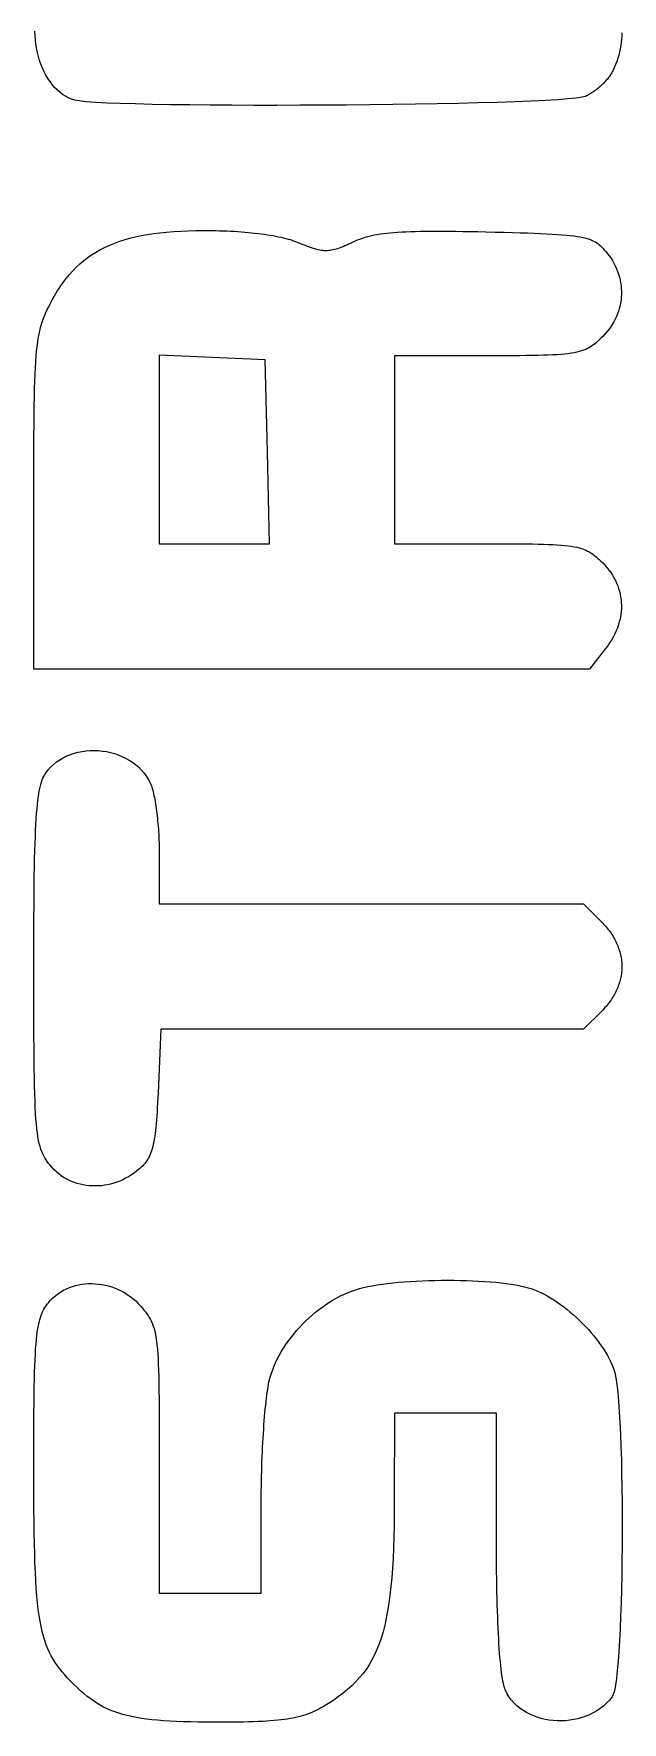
# Model space of a CAD drawing. Header units: millimetres. Extents: x 0 to 1730, y 0 to 300.
# Drawn here: x 662 to 680.1, y 135.5 to 187.6 of the extents above; entities that cross this region are included whole.
import ezdxf

# ---------------------------------------------------------------- set-up
doc = ezdxf.new("R2010")
doc.units = ezdxf.units.MM
doc.layers.add('Etch', color=1, linetype='CONTINUOUS', lineweight=0, true_color=0xff0000)

msp = doc.modelspace()

# ---------------------------------------------------------------- linework, layer by layer
at = {"layer": 'Etch'}
for p, q in [((662.003, 187.542), (661.999, 187.676)), ((680.084, 187.62), (680.083, 187.523)), ((662.013, 187.408), (662.003, 187.542)), ((662.029, 187.276), (662.013, 187.408)), ((662.05, 187.146), (662.029, 187.276)), ((662.077, 187.018), (662.05, 187.146)), ((680.016, 187.033), (679.991, 186.934)), ((680.038, 187.131), (680.016, 187.033)), ((680.055, 187.23), (680.038, 187.131)), ((680.068, 187.328), (680.055, 187.23)), ((680.077, 187.425), (680.068, 187.328)), ((680.083, 187.523), (680.077, 187.425)), ((662.108, 186.892), (662.077, 187.018)), ((662.145, 186.769), (662.108, 186.892)), ((662.187, 186.649), (662.145, 186.769)), ((662.233, 186.533), (662.187, 186.649)), ((662.285, 186.421), (662.233, 186.533)), ((679.851, 186.541), (679.805, 186.443)), ((679.892, 186.639), (679.851, 186.541)), ((679.929, 186.737), (679.892, 186.639)), ((679.962, 186.836), (679.929, 186.737)), ((679.991, 186.934), (679.962, 186.836)), ((662.341, 186.314), (662.285, 186.421)), ((662.401, 186.211), (662.341, 186.314)), ((662.466, 186.114), (662.401, 186.211)), ((662.535, 186.022), (662.466, 186.114)), ((662.608, 185.937), (662.535, 186.022)), ((679.44, 185.986), (679.41, 185.959)), ((679.47, 186.013), (679.44, 185.986)), ((679.499, 186.041), (679.47, 186.013)), ((679.527, 186.07), (679.499, 186.041)), ((679.554, 186.098), (679.527, 186.07)), ((679.581, 186.127), (679.554, 186.098)), ((679.607, 186.156), (679.581, 186.127)), ((679.632, 186.185), (679.607, 186.156)), ((679.656, 186.214), (679.632, 186.185)), ((679.679, 186.243), (679.656, 186.214)), ((679.701, 186.273), (679.679, 186.243)), ((679.721, 186.302), (679.701, 186.273)), ((679.741, 186.33), (679.721, 186.302)), ((679.759, 186.359), (679.741, 186.33)), ((679.776, 186.387), (679.759, 186.359)), ((679.791, 186.415), (679.776, 186.387)), ((679.805, 186.443), (679.791, 186.415)), ((679.805, 186.443), (679.805, 186.443)), ((662.685, 185.858), (662.608, 185.937)), ((662.766, 185.786), (662.685, 185.858)), ((662.851, 185.721), (662.766, 185.786)), ((662.939, 185.664), (662.851, 185.721)), ((663.031, 185.615), (662.939, 185.664)), ((663.126, 185.575), (663.031, 185.615)), ((663.225, 185.543), (663.126, 185.575)), ((663.364, 185.518), (663.225, 185.543)), ((663.58, 185.495), (663.364, 185.518)), ((663.866, 185.474), (663.58, 185.495)), ((664.218, 185.455), (663.866, 185.474)), ((676.244, 185.475), (675.663, 185.459)), ((676.785, 185.494), (676.244, 185.475)), ((677.279, 185.513), (676.785, 185.494)), ((677.721, 185.534), (677.279, 185.513)), ((678.105, 185.556), (677.721, 185.534)), ((678.427, 185.58), (678.105, 185.556)), ((678.682, 185.605), (678.427, 185.58)), ((678.862, 185.631), (678.682, 185.605)), ((678.965, 185.658), (678.862, 185.631)), ((678.996, 185.673), (678.965, 185.658)), ((679.028, 185.689), (678.996, 185.673)), ((679.06, 185.706), (679.028, 185.689)), ((679.092, 185.725), (679.06, 185.706)), ((679.125, 185.744), (679.092, 185.725)), ((679.157, 185.765), (679.125, 185.744)), ((679.189, 185.786), (679.157, 185.765)), ((679.222, 185.809), (679.189, 185.786)), ((679.254, 185.832), (679.222, 185.809)), ((679.286, 185.856), (679.254, 185.832)), ((679.318, 185.881), (679.286, 185.856)), ((679.349, 185.906), (679.318, 185.881)), ((679.38, 185.932), (679.349, 185.906)), ((679.41, 185.959), (679.38, 185.932)), ((664.63, 185.439), (664.218, 185.455)), ((665.097, 185.425), (664.63, 185.439)), ((665.613, 185.412), (665.097, 185.425)), ((666.173, 185.402), (665.613, 185.412)), ((666.773, 185.394), (666.173, 185.402)), ((667.405, 185.388), (666.773, 185.394)), ((668.066, 185.384), (667.405, 185.388)), ((668.749, 185.382), (668.066, 185.384)), ((669.45, 185.382), (668.749, 185.382)), ((670.163, 185.384), (669.45, 185.382)), ((670.883, 185.387), (670.163, 185.384)), ((671.604, 185.392), (670.883, 185.387)), ((672.322, 185.399), (671.604, 185.392)), ((673.03, 185.408), (672.322, 185.399)), ((673.723, 185.418), (673.03, 185.408)), ((674.397, 185.43), (673.723, 185.418)), ((675.045, 185.444), (674.397, 185.43)), ((675.663, 185.459), (675.045, 185.444)), ((664.918, 181.282), (665.092, 181.325)), ((665.092, 181.325), (665.272, 181.364)), ((665.272, 181.364), (665.458, 181.398)), ((665.458, 181.398), (665.652, 181.428)), ((665.652, 181.428), (665.852, 181.453)), ((665.852, 181.453), (666.059, 181.475)), ((666.059, 181.475), (666.273, 181.492)), ((666.273, 181.492), (666.495, 181.506)), ((666.495, 181.506), (666.725, 181.515)), ((666.725, 181.515), (666.962, 181.521)), ((666.962, 181.521), (667.207, 181.523)), ((667.207, 181.523), (667.329, 181.522)), ((667.329, 181.522), (667.45, 181.521)), ((667.45, 181.521), (667.569, 181.519)), ((667.569, 181.519), (667.688, 181.516)), ((667.688, 181.516), (667.804, 181.512)), ((667.804, 181.512), (667.92, 181.507)), ((667.92, 181.507), (668.034, 181.502)), ((668.034, 181.502), (668.146, 181.496)), ((668.146, 181.496), (668.256, 181.489)), ((668.256, 181.489), (668.365, 181.481)), ((668.365, 181.481), (668.472, 181.473)), ((668.472, 181.473), (668.577, 181.463)), ((668.577, 181.463), (668.68, 181.453)), ((668.68, 181.453), (668.78, 181.442)), ((668.78, 181.442), (668.879, 181.431)), ((668.879, 181.431), (668.976, 181.419)), ((668.976, 181.419), (669.07, 181.406)), ((669.07, 181.406), (669.162, 181.392)), ((669.162, 181.392), (669.252, 181.378)), ((669.252, 181.378), (669.339, 181.363)), ((669.339, 181.363), (669.423, 181.347)), ((669.423, 181.347), (669.505, 181.33)), ((669.505, 181.33), (669.584, 181.313)), ((669.584, 181.313), (669.661, 181.296)), ((669.661, 181.296), (669.735, 181.277)), ((672.076, 181.28), (672.147, 181.304)), ((672.147, 181.304), (672.221, 181.325)), ((672.221, 181.325), (672.298, 181.346)), ((672.298, 181.346), (672.378, 181.365)), ((672.378, 181.365), (672.461, 181.383)), ((672.461, 181.383), (672.549, 181.399)), ((672.549, 181.399), (672.641, 181.414)), ((672.641, 181.414), (672.737, 181.428)), ((672.737, 181.428), (672.839, 181.44)), ((672.839, 181.44), (672.946, 181.452)), ((672.946, 181.452), (673.058, 181.462)), ((673.058, 181.462), (673.177, 181.471)), ((673.177, 181.471), (673.302, 181.479)), ((673.302, 181.479), (673.433, 181.485)), ((673.433, 181.485), (673.571, 181.491)), ((673.571, 181.491), (673.717, 181.495)), ((673.717, 181.495), (673.87, 181.499)), ((673.87, 181.499), (674.032, 181.501)), ((674.032, 181.501), (674.201, 181.503)), ((674.201, 181.503), (674.379, 181.503)), ((674.379, 181.503), (674.567, 181.502)), ((674.567, 181.502), (674.763, 181.501)), ((674.763, 181.501), (674.969, 181.499)), ((674.969, 181.499), (675.185, 181.495)), ((675.185, 181.495), (675.411, 181.491)), ((675.411, 181.491), (675.648, 181.486)), ((675.648, 181.486), (675.896, 181.481)), ((675.896, 181.481), (676.187, 181.474)), ((676.187, 181.474), (676.46, 181.467)), ((676.46, 181.467), (676.717, 181.46)), ((676.717, 181.46), (676.957, 181.453)), ((676.957, 181.453), (677.182, 181.445)), ((677.182, 181.445), (677.391, 181.438)), ((677.391, 181.438), (677.587, 181.43)), ((677.587, 181.43), (677.768, 181.422)), ((677.768, 181.422), (677.937, 181.413)), ((677.937, 181.413), (678.093, 181.403)), ((678.093, 181.403), (678.238, 181.392)), ((678.238, 181.392), (678.371, 181.38)), ((678.371, 181.38), (678.494, 181.368)), ((678.494, 181.368), (678.607, 181.354)), ((678.607, 181.354), (678.71, 181.339)), ((678.71, 181.339), (678.805, 181.322)), ((678.805, 181.322), (678.892, 181.304)), ((678.892, 181.304), (678.972, 181.285)), ((663.739, 180.766), (663.868, 180.848)), ((663.868, 180.848), (664.001, 180.925)), ((664.001, 180.925), (664.14, 180.997)), ((664.14, 180.997), (664.284, 181.063)), ((664.284, 181.063), (664.434, 181.125)), ((664.434, 181.125), (664.59, 181.182)), ((664.59, 181.182), (664.751, 181.234)), ((664.751, 181.234), (664.918, 181.282)), ((669.735, 181.277), (669.805, 181.258)), ((669.805, 181.258), (669.873, 181.239)), ((669.873, 181.239), (669.938, 181.218)), ((669.938, 181.218), (669.999, 181.197)), ((669.999, 181.197), (670.058, 181.176)), ((670.058, 181.176), (670.113, 181.154)), ((670.113, 181.154), (670.188, 181.123)), ((670.188, 181.123), (670.26, 181.094)), ((670.26, 181.094), (670.328, 181.067)), ((670.328, 181.067), (670.392, 181.042)), ((670.392, 181.042), (670.454, 181.019)), ((670.454, 181.019), (670.513, 180.998)), ((670.513, 180.998), (670.57, 180.98)), ((670.57, 180.98), (670.624, 180.963)), ((670.624, 180.963), (670.677, 180.949)), ((670.677, 180.949), (670.727, 180.937)), ((670.727, 180.937), (670.776, 180.926)), ((670.776, 180.926), (670.824, 180.918)), ((670.824, 180.918), (670.871, 180.913)), ((670.871, 180.913), (670.917, 180.909)), ((670.917, 180.909), (670.962, 180.907)), ((670.962, 180.907), (671.007, 180.908)), ((671.007, 180.908), (671.052, 180.91)), ((671.052, 180.91), (671.097, 180.915)), ((671.097, 180.915), (671.143, 180.922)), ((671.143, 180.922), (671.189, 180.931)), ((671.189, 180.931), (671.237, 180.942)), ((671.237, 180.942), (671.285, 180.955)), ((671.285, 180.955), (671.335, 180.971)), ((671.335, 180.971), (671.386, 180.989)), ((671.386, 180.989), (671.439, 181.008)), ((671.439, 181.008), (671.495, 181.03)), ((671.495, 181.03), (671.552, 181.054)), ((671.552, 181.054), (671.613, 181.081)), ((671.613, 181.081), (671.676, 181.109)), ((671.676, 181.109), (671.742, 181.14)), ((671.742, 181.14), (671.811, 181.172)), ((671.811, 181.172), (671.875, 181.202)), ((671.875, 181.202), (671.94, 181.229)), ((671.94, 181.229), (672.007, 181.256)), ((672.007, 181.256), (672.076, 181.28)), ((678.972, 181.285), (679.045, 181.263)), ((679.045, 181.263), (679.112, 181.24)), ((679.112, 181.24), (679.173, 181.215)), ((679.173, 181.215), (679.23, 181.187)), ((679.23, 181.187), (679.282, 181.158)), ((679.282, 181.158), (679.331, 181.126)), ((679.331, 181.126), (679.377, 181.092)), ((679.377, 181.092), (679.421, 181.056)), ((679.421, 181.056), (679.463, 181.017)), ((679.463, 181.017), (679.504, 180.975)), ((679.504, 180.975), (679.544, 180.93)), ((679.544, 180.93), (679.585, 180.882)), ((679.585, 180.882), (679.627, 180.831)), ((679.627, 180.831), (679.687, 180.754)), ((663.062, 180.164), (663.164, 180.278)), ((663.164, 180.278), (663.271, 180.387)), ((663.271, 180.387), (663.381, 180.49)), ((663.381, 180.49), (663.496, 180.587)), ((663.496, 180.587), (663.615, 180.679)), ((663.615, 180.679), (663.739, 180.766)), ((679.687, 180.754), (679.742, 180.674)), ((679.742, 180.674), (679.794, 180.594)), ((679.794, 180.594), (679.841, 180.512)), ((679.841, 180.512), (679.883, 180.428)), ((679.883, 180.428), (679.922, 180.344)), ((679.922, 180.344), (679.956, 180.259)), ((679.956, 180.259), (679.985, 180.172)), ((662.689, 179.65), (662.777, 179.787)), ((662.777, 179.787), (662.869, 179.919)), ((662.869, 179.919), (662.964, 180.044)), ((662.964, 180.044), (663.062, 180.164)), ((679.985, 180.172), (680.011, 180.086)), ((680.011, 180.086), (680.032, 179.998)), ((680.032, 179.998), (680.049, 179.91)), ((680.049, 179.91), (680.061, 179.822)), ((680.061, 179.822), (680.069, 179.734)), ((680.069, 179.734), (680.074, 179.645)), ((662.426, 179.171), (662.473, 179.263)), ((662.473, 179.263), (662.522, 179.358)), ((662.522, 179.358), (662.604, 179.507)), ((662.604, 179.507), (662.689, 179.65)), ((680.047, 179.293), (680.03, 179.206)), ((680.06, 179.38), (680.047, 179.293)), ((680.069, 179.468), (680.06, 179.38)), ((680.073, 179.557), (680.069, 179.468)), ((680.074, 179.645), (680.073, 179.557)), ((662.204, 178.632), (662.235, 178.726)), ((662.235, 178.726), (662.268, 178.817)), ((662.268, 178.817), (662.303, 178.906)), ((662.303, 178.906), (662.341, 178.994)), ((662.341, 178.994), (662.382, 179.082)), ((662.382, 179.082), (662.426, 179.171)), ((679.838, 178.702), (679.791, 178.623)), ((679.88, 178.783), (679.838, 178.702)), ((679.919, 178.866), (679.88, 178.783)), ((679.953, 178.949), (679.919, 178.866)), ((679.983, 179.034), (679.953, 178.949)), ((680.008, 179.12), (679.983, 179.034)), ((680.03, 179.206), (680.008, 179.12)), ((662.086, 178.078), (662.105, 178.204)), ((662.105, 178.204), (662.127, 178.321)), ((662.127, 178.321), (662.15, 178.431)), ((662.15, 178.431), (662.176, 178.534)), ((662.176, 178.534), (662.204, 178.632)), ((679.441, 178.197), (679.39, 178.147)), ((679.495, 178.25), (679.441, 178.197)), ((679.562, 178.32), (679.495, 178.25)), ((679.626, 178.393), (679.562, 178.32)), ((679.685, 178.468), (679.626, 178.393)), ((679.74, 178.544), (679.685, 178.468)), ((679.791, 178.623), (679.74, 178.544)), ((662.038, 177.641), (662.052, 177.798)), ((662.052, 177.798), (662.068, 177.944)), ((662.068, 177.944), (662.086, 178.078)), ((667.463, 177.607), (665.832, 177.679)), ((665.832, 177.679), (665.832, 174.768)), ((675.991, 177.657), (673.081, 177.657)), ((673.081, 177.657), (673.081, 174.757)), ((676.251, 177.657), (675.991, 177.657)), ((676.495, 177.657), (676.251, 177.657)), ((676.725, 177.658), (676.495, 177.657)), ((676.939, 177.659), (676.725, 177.658)), ((677.14, 177.661), (676.939, 177.659)), ((677.328, 177.664), (677.14, 177.661)), ((677.504, 177.667), (677.328, 177.664)), ((677.667, 177.671), (677.504, 177.667)), ((677.819, 177.676), (677.667, 177.671)), ((677.96, 177.683), (677.819, 177.676)), ((678.091, 177.69), (677.96, 177.683)), ((678.212, 177.699), (678.091, 177.69)), ((678.324, 177.709), (678.212, 177.699)), ((678.428, 177.721), (678.324, 177.709)), ((678.524, 177.734), (678.428, 177.721)), ((678.613, 177.749), (678.524, 177.734)), ((678.695, 177.766), (678.613, 177.749)), ((678.772, 177.785), (678.695, 177.766)), ((678.843, 177.806), (678.772, 177.785)), ((678.909, 177.829), (678.843, 177.806)), ((678.971, 177.854), (678.909, 177.829)), ((679.03, 177.881), (678.971, 177.854)), ((679.085, 177.911), (679.03, 177.881)), ((679.138, 177.944), (679.085, 177.911)), ((679.19, 177.979), (679.138, 177.944)), ((679.24, 178.016), (679.19, 177.979)), ((679.29, 178.057), (679.24, 178.016)), ((679.339, 178.101), (679.29, 178.057)), ((679.39, 178.147), (679.339, 178.101)), ((662.005, 177.088), (662.015, 177.287)), ((662.015, 177.287), (662.026, 177.471)), ((662.026, 177.471), (662.038, 177.641)), ((669.094, 177.536), (667.463, 177.607)), ((667.463, 177.607), (667.463, 177.607)), ((669.162, 174.697), (669.094, 177.536)), ((661.984, 176.392), (661.99, 176.642)), ((661.99, 176.642), (661.997, 176.873)), ((661.997, 176.873), (662.005, 177.088)), ((661.975, 175.833), (661.979, 176.123)), ((661.979, 176.123), (661.984, 176.392)), ((661.972, 175.522), (661.975, 175.833)), ((661.968, 174.832), (661.97, 175.189)), ((661.97, 175.189), (661.972, 175.522)), ((661.967, 174.451), (661.968, 174.832)), ((665.832, 174.768), (665.832, 171.858)), ((669.23, 171.858), (669.162, 174.697)), ((673.081, 174.757), (673.081, 171.858)), ((661.966, 174.044), (661.967, 174.451)), ((661.966, 173.61), (661.966, 174.044)), ((661.966, 173.149), (661.966, 173.61)), ((661.966, 167.992), (661.966, 173.149)), ((665.832, 171.858), (667.531, 171.858)), ((667.531, 171.858), (669.23, 171.858)), ((673.081, 171.858), (675.991, 171.858)), ((675.991, 171.858), (676.251, 171.858)), ((676.251, 171.858), (676.495, 171.857)), ((676.495, 171.857), (676.725, 171.856)), ((676.725, 171.856), (676.939, 171.855)), ((676.939, 171.855), (677.14, 171.853)), ((677.14, 171.853), (677.328, 171.851)), ((677.328, 171.851), (677.504, 171.847)), ((677.504, 171.847), (677.667, 171.843)), ((677.667, 171.843), (677.819, 171.838)), ((677.819, 171.838), (677.96, 171.832)), ((677.96, 171.832), (678.091, 171.824)), ((678.091, 171.824), (678.212, 171.815)), ((678.212, 171.815), (678.324, 171.805)), ((678.324, 171.805), (678.428, 171.793)), ((678.428, 171.793), (678.524, 171.78)), ((678.524, 171.78), (678.613, 171.765)), ((678.613, 171.765), (678.695, 171.748)), ((678.695, 171.748), (678.772, 171.729)), ((678.772, 171.729), (678.843, 171.708)), ((678.843, 171.708), (678.909, 171.685)), ((678.909, 171.685), (678.971, 171.66)), ((678.971, 171.66), (679.03, 171.633)), ((679.03, 171.633), (679.085, 171.603)), ((679.085, 171.603), (679.138, 171.571)), ((679.138, 171.571), (679.19, 171.536)), ((679.19, 171.536), (679.24, 171.498)), ((679.24, 171.498), (679.29, 171.457)), ((679.29, 171.457), (679.339, 171.414)), ((679.339, 171.414), (679.39, 171.367)), ((679.39, 171.367), (679.441, 171.317)), ((679.441, 171.317), (679.495, 171.265)), ((679.495, 171.265), (679.564, 171.193)), ((679.564, 171.193), (679.628, 171.119)), ((679.628, 171.119), (679.688, 171.043)), ((679.688, 171.043), (679.744, 170.966)), ((679.744, 170.966), (679.795, 170.888)), ((679.795, 170.888), (679.842, 170.808)), ((679.842, 170.808), (679.885, 170.726)), ((679.885, 170.726), (679.923, 170.644)), ((679.923, 170.644), (679.957, 170.56)), ((679.957, 170.56), (679.987, 170.475)), ((679.987, 170.475), (680.012, 170.389)), ((680.012, 170.389), (680.032, 170.303)), ((680.032, 170.303), (680.049, 170.215)), ((680.049, 170.215), (680.061, 170.127)), ((680.061, 170.127), (680.068, 170.039)), ((680.07, 169.861), (680.064, 169.771)), ((680.068, 170.039), (680.071, 169.95)), ((680.071, 169.95), (680.07, 169.861)), ((679.969, 169.323), (679.937, 169.234)), ((679.997, 169.412), (679.969, 169.323)), ((680.021, 169.502), (679.997, 169.412)), ((680.04, 169.592), (680.021, 169.502)), ((680.054, 169.681), (680.04, 169.592)), ((680.064, 169.771), (680.054, 169.681)), ((679.709, 168.797), (679.65, 168.712)), ((679.764, 168.883), (679.709, 168.797)), ((679.814, 168.97), (679.764, 168.883)), ((679.859, 169.057), (679.814, 168.97)), ((679.901, 169.145), (679.859, 169.057)), ((679.937, 169.234), (679.901, 169.145)), ((679.587, 168.628), (679.086, 167.992)), ((679.65, 168.712), (679.587, 168.628)), ((679.587, 168.628), (679.587, 168.628)), ((670.526, 167.992), (661.966, 167.992)), ((679.086, 167.992), (670.526, 167.992)), ((662.668, 165.124), (662.769, 165.193)), ((662.769, 165.193), (662.875, 165.255)), ((662.875, 165.255), (662.985, 165.309)), ((662.985, 165.309), (663.099, 165.355)), ((663.099, 165.355), (663.215, 165.394)), ((663.215, 165.394), (663.335, 165.426)), ((663.335, 165.426), (663.457, 165.45)), ((663.457, 165.45), (663.58, 165.467)), ((663.58, 165.467), (663.705, 165.477)), ((663.705, 165.477), (663.83, 165.479)), ((663.83, 165.479), (663.956, 165.474)), ((663.956, 165.474), (664.081, 165.462)), ((664.081, 165.462), (664.205, 165.443)), ((664.205, 165.443), (664.328, 165.417)), ((664.328, 165.417), (664.449, 165.384)), ((664.449, 165.384), (664.567, 165.344)), ((664.567, 165.344), (664.682, 165.297)), ((664.682, 165.297), (664.794, 165.244)), ((664.794, 165.244), (664.902, 165.183)), ((664.902, 165.183), (665.006, 165.116)), ((662.222, 164.568), (662.245, 164.627)), ((662.245, 164.627), (662.27, 164.679)), ((662.27, 164.679), (662.295, 164.727)), ((662.295, 164.727), (662.323, 164.769)), ((662.323, 164.769), (662.399, 164.869)), ((662.399, 164.869), (662.483, 164.962)), ((662.483, 164.962), (662.573, 165.047)), ((662.573, 165.047), (662.668, 165.124)), ((665.006, 165.116), (665.104, 165.042)), ((665.104, 165.042), (665.197, 164.961)), ((665.197, 164.961), (665.283, 164.874)), ((665.283, 164.874), (665.363, 164.78)), ((665.363, 164.78), (665.436, 164.68)), ((665.436, 164.68), (665.502, 164.573)), ((662.107, 164.058), (662.123, 164.164)), ((662.123, 164.164), (662.141, 164.261)), ((662.141, 164.261), (662.159, 164.349)), ((662.159, 164.349), (662.179, 164.43)), ((662.179, 164.43), (662.199, 164.502)), ((662.199, 164.502), (662.222, 164.568)), ((665.502, 164.573), (665.559, 164.46)), ((665.559, 164.46), (665.573, 164.426)), ((665.573, 164.426), (665.588, 164.389)), ((665.588, 164.389), (665.602, 164.347)), ((665.602, 164.347), (665.616, 164.302)), ((665.616, 164.302), (665.629, 164.254)), ((665.629, 164.254), (665.642, 164.202)), ((665.642, 164.202), (665.655, 164.148)), ((665.655, 164.148), (665.668, 164.09)), ((662.052, 163.531), (662.065, 163.679)), ((662.065, 163.679), (662.078, 163.816)), ((662.078, 163.816), (662.092, 163.942)), ((662.092, 163.942), (662.107, 164.058)), ((665.668, 164.09), (665.681, 164.03)), ((665.681, 164.03), (665.693, 163.966)), ((665.693, 163.966), (665.704, 163.901)), ((665.704, 163.901), (665.716, 163.833)), ((665.716, 163.833), (665.726, 163.763)), ((665.726, 163.763), (665.737, 163.691)), ((665.737, 163.691), (665.747, 163.617)), ((665.747, 163.617), (665.757, 163.541)), ((662.022, 163.014), (662.031, 163.199)), ((662.031, 163.199), (662.041, 163.371)), ((662.041, 163.371), (662.052, 163.531)), ((665.757, 163.541), (665.766, 163.464)), ((665.766, 163.464), (665.774, 163.385)), ((665.774, 163.385), (665.782, 163.305)), ((665.782, 163.305), (665.79, 163.224)), ((665.79, 163.224), (665.797, 163.142)), ((665.797, 163.142), (665.803, 163.059)), ((665.803, 163.059), (665.809, 162.976)), ((661.998, 162.377), (662.005, 162.604)), ((662.005, 162.604), (662.013, 162.816)), ((662.013, 162.816), (662.022, 163.014)), ((665.809, 162.976), (665.814, 162.892)), ((665.814, 162.892), (665.819, 162.807)), ((665.819, 162.807), (665.823, 162.723)), ((665.823, 162.723), (665.826, 162.638)), ((665.826, 162.638), (665.829, 162.554)), ((665.829, 162.554), (665.83, 162.469)), ((661.987, 161.879), (661.992, 162.136)), ((661.992, 162.136), (661.998, 162.377)), ((665.83, 162.469), (665.832, 162.385)), ((665.832, 162.385), (665.832, 162.302)), ((665.832, 162.302), (665.832, 160.743)), ((661.978, 161.317), (661.982, 161.606)), ((661.982, 161.606), (661.987, 161.879)), ((661.972, 160.687), (661.975, 161.011)), ((661.975, 161.011), (661.978, 161.317)), ((661.97, 160.346), (661.972, 160.687)), ((665.832, 160.743), (672.367, 160.743)), ((672.367, 160.743), (678.902, 160.743)), ((678.902, 160.743), (679.495, 160.15)), ((661.967, 159.606), (661.968, 159.985)), ((661.968, 159.985), (661.97, 160.346)), ((679.495, 160.15), (679.531, 160.113)), ((679.531, 160.113), (679.565, 160.076)), ((679.565, 160.076), (679.599, 160.038)), ((679.599, 160.038), (679.632, 159.999)), ((679.632, 159.999), (679.663, 159.96)), ((679.663, 159.96), (679.694, 159.92)), ((661.966, 159.207), (661.967, 159.606)), ((679.694, 159.92), (679.724, 159.88)), ((679.724, 159.88), (679.752, 159.839)), ((679.752, 159.839), (679.78, 159.797)), ((679.78, 159.797), (679.806, 159.755)), ((679.806, 159.755), (679.831, 159.712)), ((679.831, 159.712), (679.856, 159.669)), ((679.856, 159.669), (679.879, 159.626)), ((679.879, 159.626), (679.901, 159.582)), ((679.901, 159.582), (679.922, 159.538)), ((679.922, 159.538), (679.941, 159.494)), ((679.941, 159.494), (679.96, 159.449)), ((679.96, 159.449), (679.977, 159.404)), ((661.966, 158.789), (661.966, 159.207)), ((679.977, 159.404), (679.993, 159.359)), ((679.993, 159.359), (680.008, 159.314)), ((680.008, 159.314), (680.022, 159.268)), ((680.022, 159.268), (680.034, 159.222)), ((680.034, 159.222), (680.045, 159.177)), ((680.045, 159.177), (680.055, 159.131)), ((680.055, 159.131), (680.064, 159.085)), ((680.064, 159.085), (680.071, 159.039)), ((680.071, 159.039), (680.077, 158.993)), ((680.077, 158.993), (680.082, 158.947)), ((680.082, 158.947), (680.085, 158.901)), ((680.085, 158.901), (680.087, 158.855)), ((661.966, 158.303), (661.966, 158.789)), ((680.034, 158.397), (680.022, 158.351)), ((680.045, 158.443), (680.034, 158.397)), ((680.055, 158.489), (680.045, 158.443)), ((680.064, 158.535), (680.055, 158.489)), ((680.071, 158.581), (680.064, 158.535)), ((680.077, 158.627), (680.071, 158.581)), ((680.082, 158.673), (680.077, 158.627)), ((680.085, 158.718), (680.082, 158.673)), ((680.087, 158.764), (680.085, 158.718)), ((680.087, 158.855), (680.088, 158.81)), ((680.088, 158.81), (680.087, 158.764)), ((661.966, 157.847), (661.966, 158.303)), ((679.806, 157.865), (679.78, 157.823)), ((679.831, 157.907), (679.806, 157.865)), ((679.856, 157.95), (679.831, 157.907)), ((679.879, 157.994), (679.856, 157.95)), ((679.901, 158.037), (679.879, 157.994)), ((679.922, 158.081), (679.901, 158.037)), ((679.941, 158.126), (679.922, 158.081)), ((679.96, 158.17), (679.941, 158.126)), ((679.977, 158.215), (679.96, 158.17)), ((679.993, 158.261), (679.977, 158.215)), ((680.008, 158.306), (679.993, 158.261)), ((680.022, 158.351), (680.008, 158.306)), ((661.967, 157.419), (661.966, 157.847)), ((661.968, 157.018), (661.967, 157.419)), ((679.495, 157.47), (678.902, 156.877)), ((679.531, 157.506), (679.495, 157.47)), ((679.495, 157.47), (679.495, 157.47)), ((679.565, 157.544), (679.531, 157.506)), ((679.599, 157.582), (679.565, 157.544)), ((679.632, 157.62), (679.599, 157.582)), ((679.663, 157.66), (679.632, 157.62)), ((679.694, 157.7), (679.663, 157.66)), ((679.724, 157.74), (679.694, 157.7)), ((679.752, 157.781), (679.724, 157.74)), ((679.78, 157.823), (679.752, 157.781)), ((661.97, 156.643), (661.968, 157.018)), ((665.883, 156.877), (665.794, 154.92)), ((672.392, 156.877), (665.883, 156.877)), ((678.902, 156.877), (672.392, 156.877)), ((661.972, 156.293), (661.97, 156.643)), ((661.975, 155.967), (661.972, 156.293)), ((661.979, 155.665), (661.975, 155.967)), ((661.983, 155.384), (661.979, 155.665)), ((661.989, 155.124), (661.983, 155.384)), ((661.995, 154.884), (661.989, 155.124)), ((662.003, 154.662), (661.995, 154.884)), ((665.787, 154.76), (665.779, 154.607)), ((665.794, 154.92), (665.787, 154.76)), ((662.011, 154.459), (662.003, 154.662)), ((662.021, 154.272), (662.011, 154.459)), ((662.033, 154.102), (662.021, 154.272)), ((665.763, 154.327), (665.755, 154.198)), ((665.771, 154.463), (665.763, 154.327)), ((665.779, 154.607), (665.771, 154.463)), ((662.046, 153.946), (662.033, 154.102)), ((662.06, 153.804), (662.046, 153.946)), ((662.076, 153.674), (662.06, 153.804)), ((665.715, 153.752), (665.704, 153.656)), ((665.726, 153.854), (665.715, 153.752)), ((665.736, 153.962), (665.726, 153.854)), ((665.746, 154.077), (665.736, 153.962)), ((665.755, 154.198), (665.746, 154.077)), ((662.093, 153.556), (662.076, 153.674)), ((662.113, 153.449), (662.093, 153.556)), ((662.134, 153.352), (662.113, 153.449)), ((662.157, 153.263), (662.134, 153.352)), ((662.182, 153.181), (662.157, 153.263)), ((662.21, 153.107), (662.182, 153.181)), ((665.613, 153.191), (665.594, 153.129)), ((665.631, 153.257), (665.613, 153.191)), ((665.648, 153.327), (665.631, 153.257)), ((665.663, 153.402), (665.648, 153.327)), ((665.678, 153.481), (665.663, 153.402)), ((665.691, 153.566), (665.678, 153.481)), ((665.704, 153.656), (665.691, 153.566)), ((662.239, 153.037), (662.21, 153.107)), ((662.271, 152.973), (662.239, 153.037)), ((662.305, 152.912), (662.271, 152.973)), ((662.342, 152.853), (662.305, 152.912)), ((662.381, 152.795), (662.342, 152.853)), ((662.422, 152.739), (662.381, 152.795)), ((662.467, 152.681), (662.422, 152.739)), ((662.528, 152.608), (662.467, 152.681)), ((665.31, 152.658), (665.27, 152.619)), ((665.347, 152.697), (665.31, 152.658)), ((665.382, 152.737), (665.347, 152.697)), ((665.415, 152.779), (665.382, 152.737)), ((665.446, 152.822), (665.415, 152.779)), ((665.475, 152.866), (665.446, 152.822)), ((665.502, 152.913), (665.475, 152.866)), ((665.527, 152.963), (665.502, 152.913)), ((665.551, 153.015), (665.527, 152.963)), ((665.573, 153.07), (665.551, 153.015)), ((665.594, 153.129), (665.573, 153.07)), ((662.592, 152.539), (662.528, 152.608)), ((662.661, 152.475), (662.592, 152.539)), ((662.732, 152.415), (662.661, 152.475)), ((662.806, 152.359), (662.732, 152.415)), ((662.883, 152.308), (662.806, 152.359)), ((662.963, 152.261), (662.883, 152.308)), ((663.045, 152.219), (662.963, 152.261)), ((663.129, 152.181), (663.045, 152.219)), ((663.215, 152.148), (663.129, 152.181)), ((663.303, 152.119), (663.215, 152.148)), ((663.393, 152.095), (663.303, 152.119)), ((664.428, 152.127), (664.334, 152.102)), ((664.522, 152.158), (664.428, 152.127)), ((664.614, 152.193), (664.522, 152.158)), ((664.705, 152.233), (664.614, 152.193)), ((664.795, 152.278), (664.705, 152.233)), ((664.884, 152.327), (664.795, 152.278)), ((664.971, 152.381), (664.884, 152.327)), ((665.055, 152.44), (664.971, 152.381)), ((665.138, 152.504), (665.055, 152.44)), ((665.184, 152.542), (665.138, 152.504)), ((665.229, 152.581), (665.184, 152.542)), ((665.27, 152.619), (665.229, 152.581)), ((663.484, 152.075), (663.393, 152.095)), ((663.576, 152.06), (663.484, 152.075)), ((663.669, 152.049), (663.576, 152.06)), ((663.763, 152.043), (663.669, 152.049)), ((663.858, 152.041), (663.763, 152.043)), ((663.953, 152.044), (663.858, 152.041)), ((664.048, 152.051), (663.953, 152.044)), ((664.144, 152.063), (664.048, 152.051)), ((664.239, 152.08), (664.144, 152.063)), ((664.334, 152.102), (664.239, 152.08)), ((663.349, 148.992), (663.449, 149.009)), ((663.449, 149.009), (663.55, 149.021)), ((663.55, 149.021), (663.652, 149.028)), ((663.652, 149.028), (663.754, 149.029)), ((663.754, 149.029), (663.857, 149.026)), ((663.857, 149.026), (663.96, 149.016)), ((663.96, 149.016), (664.063, 149.002)), ((664.063, 149.002), (664.166, 148.982)), ((672.541, 148.989), (672.696, 149.012)), ((672.696, 149.012), (672.858, 149.033)), ((672.858, 149.033), (673.026, 149.052)), ((673.026, 149.052), (673.201, 149.069)), ((673.201, 149.069), (673.38, 149.084)), ((673.38, 149.084), (673.563, 149.097)), ((673.563, 149.097), (673.75, 149.108)), ((673.75, 149.108), (673.94, 149.117)), ((673.94, 149.117), (674.133, 149.124)), ((674.133, 149.124), (674.326, 149.129)), ((674.326, 149.129), (674.521, 149.132)), ((674.521, 149.132), (674.716, 149.133)), ((674.716, 149.133), (674.911, 149.132)), ((674.911, 149.132), (675.104, 149.129)), ((675.104, 149.129), (675.295, 149.124)), ((675.295, 149.124), (675.484, 149.117)), ((675.484, 149.117), (675.67, 149.108)), ((675.67, 149.108), (675.852, 149.097)), ((675.852, 149.097), (676.029, 149.084)), ((676.029, 149.084), (676.201, 149.069)), ((676.201, 149.069), (676.367, 149.051)), ((676.367, 149.051), (676.526, 149.032)), ((676.526, 149.032), (676.678, 149.01)), ((676.678, 149.01), (676.822, 148.987)), ((662.418, 148.441), (662.485, 148.519)), ((662.485, 148.519), (662.557, 148.591)), ((662.557, 148.591), (662.632, 148.657)), ((662.632, 148.657), (662.711, 148.718)), ((662.711, 148.718), (662.794, 148.773)), ((662.794, 148.773), (662.88, 148.823)), ((662.88, 148.823), (662.969, 148.868)), ((662.969, 148.868), (663.061, 148.907)), ((663.061, 148.907), (663.155, 148.94)), ((663.155, 148.94), (663.251, 148.969)), ((663.251, 148.969), (663.349, 148.992)), ((664.166, 148.982), (664.267, 148.957)), ((664.267, 148.957), (664.368, 148.926)), ((664.368, 148.926), (664.468, 148.891)), ((664.468, 148.891), (664.566, 148.85)), ((664.566, 148.85), (664.662, 148.804)), ((664.662, 148.804), (664.756, 148.752)), ((664.756, 148.752), (664.847, 148.695)), ((664.847, 148.695), (664.936, 148.634)), ((664.936, 148.634), (665.022, 148.566)), ((665.022, 148.566), (665.105, 148.494)), ((665.105, 148.494), (665.184, 148.417)), ((671.077, 148.456), (671.19, 148.525)), ((671.19, 148.525), (671.304, 148.589)), ((671.304, 148.589), (671.419, 148.649)), ((671.419, 148.649), (671.535, 148.704)), ((671.535, 148.704), (671.651, 148.755)), ((671.651, 148.755), (671.769, 148.801)), ((671.769, 148.801), (671.887, 148.841)), ((671.887, 148.841), (672.005, 148.877)), ((672.005, 148.877), (672.125, 148.908)), ((672.125, 148.908), (672.255, 148.937)), ((672.255, 148.937), (672.393, 148.964)), ((672.393, 148.964), (672.541, 148.989)), ((676.822, 148.987), (676.957, 148.961)), ((676.957, 148.961), (677.083, 148.934)), ((677.083, 148.934), (677.199, 148.904)), ((677.199, 148.904), (677.294, 148.875)), ((677.294, 148.875), (677.391, 148.84)), ((677.391, 148.84), (677.489, 148.8)), ((677.489, 148.8), (677.588, 148.755)), ((677.588, 148.755), (677.688, 148.705)), ((677.688, 148.705), (677.789, 148.65)), ((677.789, 148.65), (677.89, 148.59)), ((677.89, 148.59), (677.992, 148.527)), ((677.992, 148.527), (678.094, 148.459)), ((662.148, 147.913), (662.17, 147.988)), ((662.17, 147.988), (662.195, 148.058)), ((662.195, 148.058), (662.221, 148.122)), ((662.221, 148.122), (662.248, 148.182)), ((662.248, 148.182), (662.278, 148.239)), ((662.278, 148.239), (662.31, 148.292)), ((662.31, 148.292), (662.344, 148.343)), ((662.344, 148.343), (662.38, 148.393)), ((662.38, 148.393), (662.418, 148.441)), ((665.184, 148.417), (665.259, 148.334)), ((665.259, 148.334), (665.311, 148.273)), ((665.311, 148.273), (665.36, 148.214)), ((665.36, 148.214), (665.405, 148.157)), ((665.405, 148.157), (665.448, 148.1)), ((665.448, 148.1), (665.488, 148.042)), ((665.488, 148.042), (665.524, 147.984)), ((665.524, 147.984), (665.559, 147.923)), ((670.34, 147.874), (670.439, 147.967)), ((670.439, 147.967), (670.54, 148.057)), ((670.54, 148.057), (670.644, 148.144)), ((670.644, 148.144), (670.749, 148.227)), ((670.749, 148.227), (670.857, 148.307)), ((670.857, 148.307), (670.966, 148.384)), ((670.966, 148.384), (671.077, 148.456)), ((678.094, 148.459), (678.195, 148.387)), ((678.195, 148.387), (678.296, 148.312)), ((678.296, 148.312), (678.396, 148.234)), ((678.396, 148.234), (678.495, 148.152)), ((678.495, 148.152), (678.593, 148.067)), ((678.593, 148.067), (678.689, 147.98)), ((678.689, 147.98), (678.784, 147.891)), ((662.059, 147.424), (662.074, 147.539)), ((662.074, 147.539), (662.09, 147.645)), ((662.09, 147.645), (662.108, 147.742)), ((662.108, 147.742), (662.127, 147.831)), ((662.127, 147.831), (662.148, 147.913)), ((665.559, 147.923), (665.59, 147.859)), ((665.59, 147.859), (665.619, 147.791)), ((665.619, 147.791), (665.646, 147.719)), ((665.646, 147.719), (665.67, 147.641)), ((665.67, 147.641), (665.692, 147.556)), ((665.692, 147.556), (665.712, 147.464)), ((665.712, 147.464), (665.73, 147.364)), ((669.891, 147.369), (669.974, 147.474)), ((669.974, 147.474), (670.061, 147.578)), ((670.061, 147.578), (670.151, 147.679)), ((670.151, 147.679), (670.244, 147.778)), ((670.244, 147.778), (670.34, 147.874)), ((678.784, 147.891), (678.876, 147.799)), ((678.876, 147.799), (678.967, 147.705)), ((678.967, 147.705), (679.055, 147.609)), ((679.055, 147.609), (679.14, 147.512)), ((679.14, 147.512), (679.223, 147.414)), ((662.013, 146.854), (662.023, 147.014)), ((662.023, 147.014), (662.034, 147.162)), ((662.034, 147.162), (662.046, 147.298)), ((662.046, 147.298), (662.059, 147.424)), ((665.73, 147.364), (665.746, 147.255)), ((665.746, 147.255), (665.76, 147.136)), ((665.76, 147.136), (665.773, 147.007)), ((665.773, 147.007), (665.784, 146.865)), ((669.529, 146.814), (669.593, 146.928)), ((669.593, 146.928), (669.662, 147.041)), ((669.662, 147.041), (669.734, 147.152)), ((669.734, 147.152), (669.811, 147.261)), ((669.811, 147.261), (669.891, 147.369)), ((679.223, 147.414), (679.302, 147.315)), ((679.302, 147.315), (679.377, 147.214)), ((679.377, 147.214), (679.45, 147.114)), ((679.45, 147.114), (679.518, 147.012)), ((679.518, 147.012), (679.582, 146.911)), ((679.582, 146.911), (679.642, 146.81)), ((661.991, 146.294), (661.997, 146.495)), ((661.997, 146.495), (662.005, 146.681)), ((662.005, 146.681), (662.013, 146.854)), ((665.784, 146.865), (665.794, 146.711)), ((665.794, 146.711), (665.802, 146.544)), ((665.802, 146.544), (665.809, 146.362)), ((669.317, 146.349), (669.363, 146.466)), ((669.363, 146.466), (669.414, 146.583)), ((669.414, 146.583), (669.469, 146.699)), ((669.469, 146.699), (669.529, 146.814)), ((679.642, 146.81), (679.697, 146.709)), ((679.697, 146.709), (679.747, 146.609)), ((679.747, 146.609), (679.792, 146.509)), ((679.792, 146.509), (679.831, 146.411)), ((679.831, 146.411), (679.867, 146.29)), ((661.981, 145.846), (661.985, 146.078)), ((661.985, 146.078), (661.991, 146.294)), ((665.809, 146.362), (665.815, 146.166)), ((665.815, 146.166), (665.819, 145.953)), ((665.819, 145.953), (665.823, 145.724)), ((669.186, 145.854), (669.199, 145.929)), ((669.199, 145.929), (669.213, 145.997)), ((669.213, 145.997), (669.227, 146.059)), ((669.227, 146.059), (669.241, 146.113)), ((669.241, 146.113), (669.276, 146.231)), ((669.276, 146.231), (669.317, 146.349)), ((679.867, 146.29), (679.9, 146.125)), ((679.9, 146.125), (679.93, 145.919)), ((679.93, 145.919), (679.957, 145.675)), ((661.973, 145.331), (661.977, 145.597)), ((661.977, 145.597), (661.981, 145.846)), ((665.823, 145.724), (665.826, 145.477)), ((665.826, 145.477), (665.828, 145.211)), ((669.111, 145.28), (669.123, 145.389)), ((669.123, 145.389), (669.135, 145.493)), ((669.135, 145.493), (669.147, 145.592)), ((669.147, 145.592), (669.16, 145.685)), ((669.16, 145.685), (669.173, 145.772)), ((669.173, 145.772), (669.186, 145.854)), ((679.957, 145.675), (679.983, 145.396)), ((679.983, 145.396), (680.005, 145.085)), ((661.969, 144.745), (661.971, 145.048)), ((661.971, 145.048), (661.973, 145.331)), ((665.828, 145.211), (665.83, 144.926)), ((665.83, 144.926), (665.831, 144.62)), ((669.068, 144.8), (669.078, 144.927)), ((669.078, 144.927), (669.089, 145.049)), ((669.089, 145.049), (669.1, 145.167)), ((669.1, 145.167), (669.111, 145.28)), ((673.081, 145.037), (673.075, 142.319)), ((674.651, 145.037), (673.081, 145.037)), ((676.222, 145.037), (674.651, 145.037)), ((676.222, 141.062), (676.222, 145.037)), ((680.005, 145.085), (680.025, 144.746)), ((661.967, 144.082), (661.968, 144.424)), ((661.968, 144.424), (661.969, 144.745)), ((665.831, 144.62), (665.832, 144.294)), ((669.031, 144.262), (669.04, 144.401)), ((669.04, 144.401), (669.049, 144.538)), ((669.049, 144.538), (669.058, 144.671)), ((669.058, 144.671), (669.068, 144.8)), ((680.025, 144.746), (680.043, 144.381)), ((680.043, 144.381), (680.058, 143.994)), ((661.966, 143.719), (661.967, 144.082)), ((665.832, 144.294), (665.832, 143.945)), ((665.832, 143.945), (665.832, 143.574)), ((669.003, 143.683), (669.009, 143.831)), ((669.009, 143.831), (669.016, 143.977)), ((669.016, 143.977), (669.023, 144.121)), ((669.023, 144.121), (669.031, 144.262)), ((680.058, 143.994), (680.07, 143.588)), ((661.966, 143.335), (661.966, 143.719)), ((661.966, 142.891), (661.966, 143.335)), ((665.832, 143.574), (665.832, 139.48)), ((668.988, 143.232), (668.992, 143.384)), ((668.992, 143.384), (668.997, 143.534)), ((668.997, 143.534), (669.003, 143.683)), ((680.07, 143.588), (680.08, 143.166)), ((661.968, 142.47), (661.966, 142.891)), ((668.976, 142.623), (668.978, 142.775)), ((668.978, 142.775), (668.98, 142.928)), ((668.98, 142.928), (668.984, 143.08)), ((668.984, 143.08), (668.988, 143.232)), ((680.08, 143.166), (680.088, 142.732)), ((661.97, 142.073), (661.968, 142.47)), ((668.973, 139.48), (668.974, 142.319)), ((668.974, 142.319), (668.975, 142.47)), ((668.975, 142.47), (668.976, 142.623)), ((673.075, 142.319), (673.073, 141.931)), ((680.088, 142.732), (680.093, 142.288)), ((680.093, 142.288), (680.096, 141.837)), ((661.974, 141.697), (661.97, 142.073)), ((673.073, 141.931), (673.068, 141.562)), ((680.096, 141.837), (680.096, 141.383)), ((661.978, 141.343), (661.974, 141.697)), ((661.985, 141.01), (661.978, 141.343)), ((673.06, 141.209), (673.049, 140.872)), ((673.068, 141.562), (673.06, 141.209)), ((680.096, 141.383), (680.094, 140.93)), ((661.993, 140.696), (661.985, 141.01)), ((662.002, 140.4), (661.993, 140.696)), ((673.049, 140.872), (673.035, 140.551)), ((676.222, 140.826), (676.222, 141.062)), ((676.223, 140.595), (676.222, 140.826)), ((680.094, 140.93), (680.09, 140.479)), ((662.014, 140.123), (662.002, 140.4)), ((673.017, 140.246), (672.996, 139.955)), ((673.035, 140.551), (673.017, 140.246)), ((676.225, 140.369), (676.223, 140.595)), ((676.227, 140.147), (676.225, 140.369)), ((676.23, 139.931), (676.227, 140.147)), ((680.09, 140.479), (680.083, 140.035)), ((662.027, 139.862), (662.014, 140.123)), ((662.043, 139.618), (662.027, 139.862)), ((662.061, 139.39), (662.043, 139.618)), ((672.97, 139.679), (672.941, 139.416)), ((672.996, 139.955), (672.97, 139.679)), ((676.233, 139.72), (676.23, 139.931)), ((676.237, 139.513), (676.233, 139.72)), ((680.083, 140.035), (680.074, 139.6)), ((662.081, 139.176), (662.061, 139.39)), ((662.104, 138.975), (662.081, 139.176)), ((665.832, 139.48), (667.403, 139.48)), ((667.403, 139.48), (668.973, 139.48)), ((672.907, 139.166), (672.869, 138.929)), ((672.941, 139.416), (672.907, 139.166)), ((676.242, 139.313), (676.237, 139.513)), ((676.247, 139.117), (676.242, 139.313)), ((676.253, 138.928), (676.247, 139.117)), ((680.062, 139.178), (680.048, 138.772)), ((680.074, 139.6), (680.062, 139.178)), ((662.129, 138.788), (662.104, 138.975)), ((662.158, 138.612), (662.129, 138.788)), ((662.189, 138.448), (662.158, 138.612)), ((672.827, 138.704), (672.779, 138.49)), ((672.869, 138.929), (672.827, 138.704)), ((676.26, 138.744), (676.253, 138.928)), ((676.267, 138.566), (676.26, 138.744)), ((680.048, 138.772), (680.032, 138.384)), ((662.223, 138.294), (662.189, 138.448)), ((662.26, 138.15), (662.223, 138.294)), ((662.301, 138.015), (662.26, 138.15)), ((672.669, 138.095), (672.606, 137.912)), ((672.726, 138.287), (672.669, 138.095)), ((672.779, 138.49), (672.726, 138.287)), ((676.274, 138.394), (676.267, 138.566)), ((676.282, 138.228), (676.274, 138.394)), ((676.291, 138.068), (676.282, 138.228)), ((676.3, 137.915), (676.291, 138.068)), ((680.032, 138.384), (680.014, 138.019)), ((662.346, 137.887), (662.301, 138.015)), ((662.393, 137.766), (662.346, 137.887)), ((662.445, 137.652), (662.393, 137.766)), ((662.501, 137.543), (662.445, 137.652)), ((662.56, 137.438), (662.501, 137.543)), ((672.462, 137.574), (672.382, 137.418)), ((672.537, 137.739), (672.462, 137.574)), ((672.606, 137.912), (672.537, 137.739)), ((676.31, 137.769), (676.3, 137.915)), ((676.32, 137.629), (676.31, 137.769)), ((676.331, 137.496), (676.32, 137.629)), ((679.993, 137.679), (679.97, 137.368)), ((680.014, 138.019), (679.993, 137.679)), ((662.624, 137.337), (662.56, 137.438)), ((662.692, 137.239), (662.624, 137.337)), ((662.764, 137.143), (662.692, 137.239)), ((662.841, 137.049), (662.764, 137.143)), ((662.923, 136.954), (662.841, 137.049)), ((672.202, 137.127), (672.102, 136.992)), ((672.295, 137.269), (672.202, 137.127)), ((672.382, 137.418), (672.295, 137.269)), ((676.342, 137.37), (676.331, 137.496)), ((676.354, 137.251), (676.342, 137.37)), ((676.366, 137.139), (676.354, 137.251)), ((676.379, 137.035), (676.366, 137.139)), ((676.392, 136.938), (676.379, 137.035)), ((679.945, 137.088), (679.918, 136.843)), ((679.97, 137.368), (679.945, 137.088)), ((663.009, 136.859), (662.923, 136.954)), ((663.11, 136.753), (663.009, 136.859)), ((663.21, 136.652), (663.11, 136.753)), ((663.308, 136.556), (663.21, 136.652)), ((663.406, 136.465), (663.308, 136.556)), ((671.635, 136.504), (671.5, 136.393)), ((671.763, 136.619), (671.635, 136.504)), ((671.883, 136.738), (671.763, 136.619)), ((671.996, 136.862), (671.883, 136.738)), ((672.102, 136.992), (671.996, 136.862)), ((676.406, 136.849), (676.392, 136.938)), ((676.42, 136.768), (676.406, 136.849)), ((676.434, 136.694), (676.42, 136.768)), ((676.449, 136.629), (676.434, 136.694)), ((676.465, 136.572), (676.449, 136.629)), ((676.481, 136.523), (676.465, 136.572)), ((676.497, 136.483), (676.481, 136.523)), ((679.888, 136.636), (679.856, 136.47)), ((679.918, 136.843), (679.888, 136.636)), ((663.505, 136.38), (663.406, 136.465)), ((663.603, 136.299), (663.505, 136.38)), ((663.703, 136.224), (663.603, 136.299)), ((663.804, 136.153), (663.703, 136.224)), ((663.906, 136.086), (663.804, 136.153)), ((664.011, 136.024), (663.906, 136.086)), ((664.118, 135.966), (664.011, 136.024)), ((670.881, 135.976), (670.815, 135.938)), ((671.048, 136.078), (670.881, 135.976)), ((671.206, 136.181), (671.048, 136.078)), ((671.357, 136.286), (671.206, 136.181)), ((671.5, 136.393), (671.357, 136.286)), ((676.552, 136.374), (676.497, 136.483)), ((676.616, 136.272), (676.552, 136.374)), ((676.688, 136.176), (676.616, 136.272)), ((676.766, 136.087), (676.688, 136.176)), ((676.852, 136.004), (676.766, 136.087)), ((676.944, 135.928), (676.852, 136.004)), ((679.52, 135.997), (679.419, 135.919)), ((679.615, 136.082), (679.52, 135.997)), ((679.704, 136.175), (679.615, 136.082)), ((679.786, 136.275), (679.704, 136.175)), ((679.822, 136.349), (679.786, 136.275)), ((679.786, 136.275), (679.786, 136.275)), ((679.856, 136.47), (679.822, 136.349)), ((664.229, 135.913), (664.118, 135.966)), ((664.343, 135.863), (664.229, 135.913)), ((664.461, 135.817), (664.343, 135.863)), ((664.584, 135.775), (664.461, 135.817)), ((664.712, 135.737), (664.584, 135.775)), ((664.845, 135.701), (664.712, 135.737)), ((664.983, 135.67), (664.845, 135.701)), ((665.129, 135.641), (664.983, 135.67)), ((665.28, 135.616), (665.129, 135.641)), ((665.439, 135.593), (665.28, 135.616)), ((665.606, 135.573), (665.439, 135.593)), ((665.781, 135.556), (665.606, 135.573)), ((665.964, 135.541), (665.781, 135.556)), ((666.156, 135.529), (665.964, 135.541)), ((666.358, 135.518), (666.156, 135.529)), ((666.569, 135.51), (666.358, 135.518)), ((666.791, 135.504), (666.569, 135.51)), ((667.024, 135.5), (666.791, 135.504)), ((667.268, 135.497), (667.024, 135.5)), ((667.523, 135.496), (667.268, 135.497)), ((667.722, 135.496), (667.523, 135.496)), ((667.912, 135.497), (667.722, 135.496)), ((668.093, 135.498), (667.912, 135.497)), ((668.266, 135.5), (668.093, 135.498)), ((668.43, 135.503), (668.266, 135.5)), ((668.586, 135.506), (668.43, 135.503)), ((668.734, 135.51), (668.586, 135.506)), ((668.876, 135.515), (668.734, 135.51)), ((669.01, 135.521), (668.876, 135.515)), ((669.138, 135.528), (669.01, 135.521)), ((669.259, 135.536), (669.138, 135.528)), ((669.374, 135.545), (669.259, 135.536)), ((669.484, 135.555), (669.374, 135.545)), ((669.589, 135.566), (669.484, 135.555)), ((669.689, 135.578), (669.589, 135.566)), ((669.784, 135.592), (669.689, 135.578)), ((669.874, 135.607), (669.784, 135.592)), ((669.961, 135.623), (669.874, 135.607)), ((670.044, 135.64), (669.961, 135.623)), ((670.124, 135.659), (670.044, 135.64)), ((670.201, 135.68), (670.124, 135.659)), ((670.275, 135.702), (670.201, 135.68)), ((670.347, 135.725), (670.275, 135.702)), ((670.417, 135.751), (670.347, 135.725)), ((670.486, 135.777), (670.417, 135.751)), ((670.553, 135.806), (670.486, 135.777)), ((670.619, 135.836), (670.553, 135.806)), ((670.685, 135.868), (670.619, 135.836)), ((670.75, 135.902), (670.685, 135.868)), ((670.815, 135.938), (670.75, 135.902)), ((677.042, 135.859), (676.944, 135.928)), ((677.145, 135.796), (677.042, 135.859)), ((677.253, 135.74), (677.145, 135.796)), ((677.365, 135.691), (677.253, 135.74)), ((677.48, 135.648), (677.365, 135.691)), ((677.599, 135.613), (677.48, 135.648)), ((677.721, 135.584), (677.599, 135.613)), ((677.845, 135.562), (677.721, 135.584)), ((677.97, 135.547), (677.845, 135.562)), ((678.097, 135.539), (677.97, 135.547)), ((678.224, 135.538), (678.097, 135.539)), ((678.352, 135.544), (678.224, 135.538)), ((678.479, 135.557), (678.352, 135.544)), ((678.605, 135.577), (678.479, 135.557)), ((678.73, 135.604), (678.605, 135.577)), ((678.852, 135.639), (678.73, 135.604)), ((678.973, 135.68), (678.852, 135.639)), ((679.09, 135.729), (678.973, 135.68)), ((679.204, 135.785), (679.09, 135.729)), ((679.314, 135.848), (679.204, 135.785)), ((679.419, 135.919), (679.314, 135.848))]:
    msp.add_line(p, q, dxfattribs=at)

doc.saveas('drawing.dxf')
